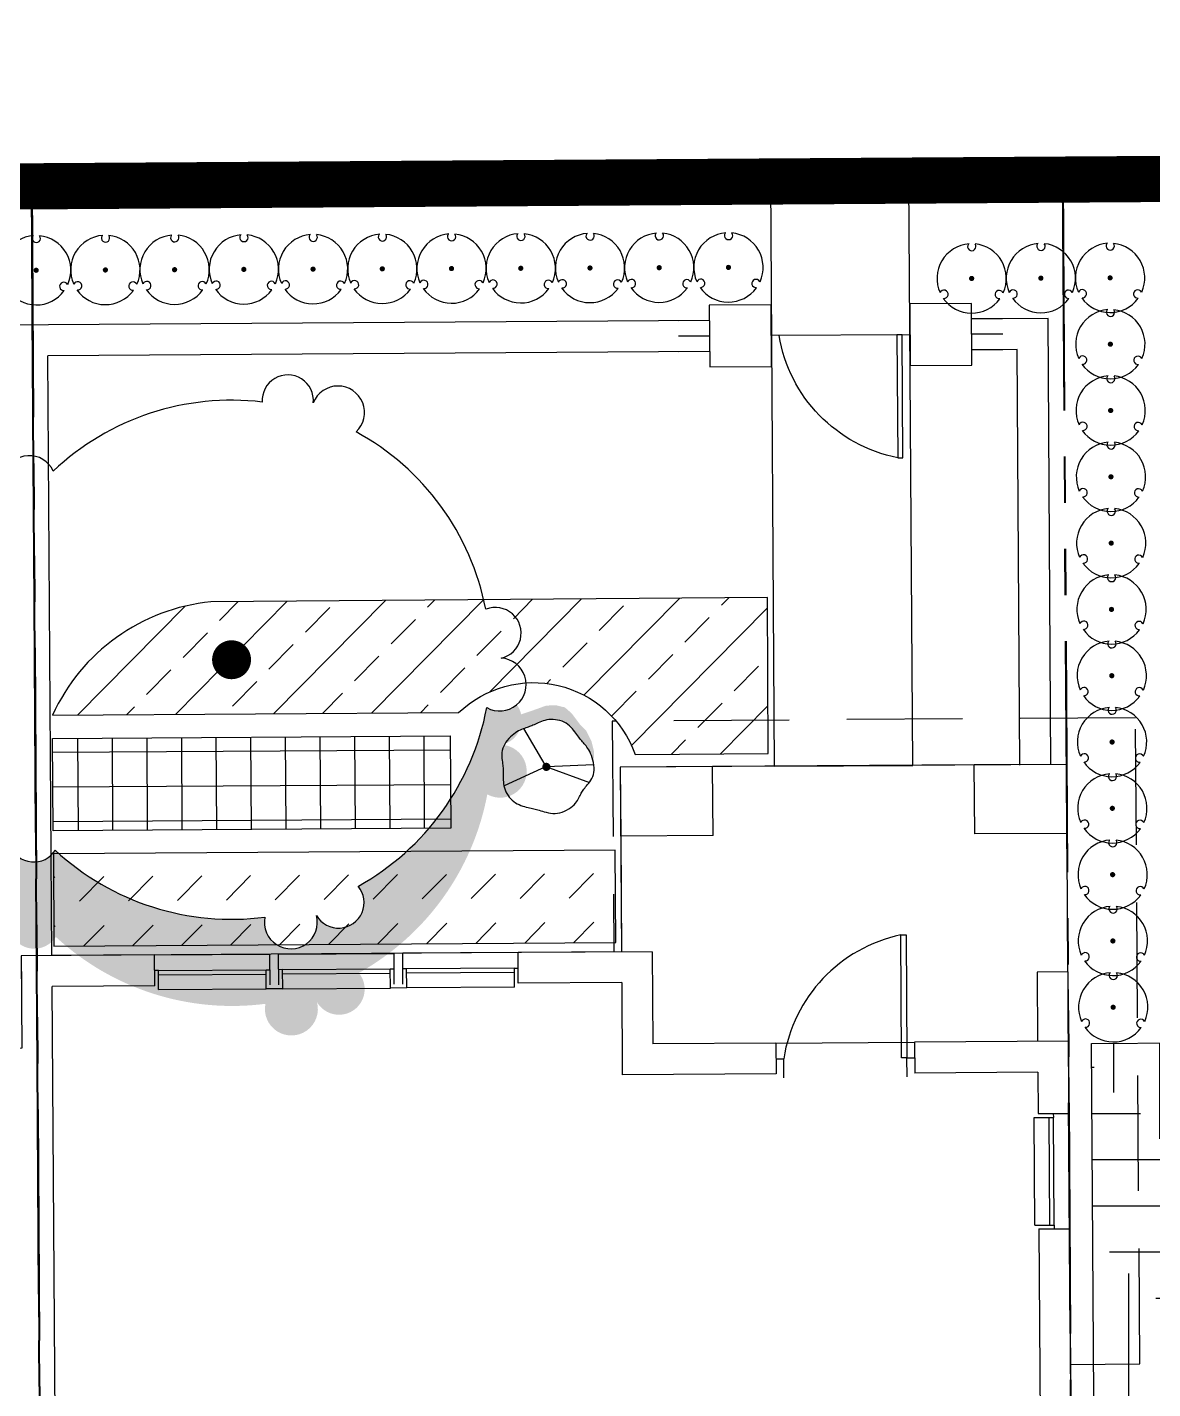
# Model space of a CAD drawing. Header units: feet. Extents: x 919634 to 928945, y 707022 to 708026.
# Drawn here: x 920493.54 to 920517.92, y 707571.84 to 707601.34 of the extents above; entities that cross this region are included whole.
import ezdxf

# ---------------------------------------------------------------- set-up
doc = ezdxf.new("R2010")
doc.units = ezdxf.units.FT
doc.header["$LTSCALE"] = 20
doc.header["$MEASUREMENT"] = 0
for name, pattern in [('PHANTOM2', [1.25, 0.625, -0.125, 0.125, -0.125, 0.125, -0.125]), ('Site Plan$0$HIDDEN2', [0.1875, 0.125, -0.0625]), ('Site Plan$0$PHANTOM2', [1.25, 0.625, -0.125, 0.125, -0.125, 0.125, -0.125])]:
    doc.linetypes.add(name, pattern=pattern)
doc.layers.add('-u-site-propline', color=7, linetype='PHANTOM2', true_color=0xd10000)
for name, color, linetype in [('-u-site-xref', 7, 'Continuous'), ('LK-SHRB-035M', 4, 'Continuous'), ('LK-SHRB-TRNK', 3, 'Continuous'), ('LP-PATT-SHAR', 4, 'Continuous'), ('LP-SHAR-BRDR-CONT', 123, 'Continuous'), ('LP-SHRB', 7, 'Continuous'), ('Site Plan$0$-u-site-bldg-slab', 6, 'Continuous'), ('Site Plan$0$-u-site-bldg_interior', 252, 'Continuous'), ('Site Plan$0$-u-site-fence', 4, 'Site Plan$0$FENCELINE1'), ('Site Plan$0$-u-site-wall', 4, 'Continuous'), ('Site Plan$0$A-DOOR', 253, 'Continuous'), ('Site Plan$0$SP-BLDG-ROOF ABOVE', 4, 'Site Plan$0$HIDDEN2'), ('x-RL TH6-LP Block$0$LK-SHRB-013M', 253, 'Continuous'), ('x-RL TH6-LP Block$0$LK-SHRB-035M', 253, 'Continuous'), ('x-RL TH6-LP Block$0$LK-SHRB-TRNK', 253, 'Continuous'), ('x-RL TH6-LP Block$0$LK-TREE-050M', 253, 'Continuous'), ('x-RL TH6-LP Block$0$LK-TREE-TRNK', 253, 'Continuous'), ('x-RL TH6-LP Block$0$LP-PATT-SHAR', 253, 'Continuous'), ('x-RL TH6-LP Block$0$LP-SHAR-BRDR-CONT', 253, 'Continuous'), ('x-RL TH6-LP Block$0$LP-SHRB', 253, 'Continuous'), ('x-RL TH6-LP Block$0$LP-TREE', 253, 'Continuous')]:
    doc.layers.add(name, color=color, linetype=linetype)
for name, color, linetype, lineweight in [('Site Plan$0$SP-LOT LINES', 252, 'Site Plan$0$PHANTOM2', 40), ('Site Plan$0$SP-SIDEWALK', 2, 'Continuous', 25), ('SP-BUILDING-FOOTPRINT', 1, 'Continuous', 25)]:
    doc.layers.add(name, color=color, linetype=linetype, lineweight=lineweight)
for name, color, linetype, plot in [('x-RL TH6-LP Block$0$-u-site-no_plot', 253, 'Continuous', False), ('x-RL TH6-LP Block$0$LK-SHRB-SHAD', 253, 'Continuous', False), ('x-RL TH6-LP Block$0$LK-TREE-SHAD', 253, 'Continuous', False)]:
    doc.layers.add(name, color=color, linetype=linetype, plot=plot)
doc.layers.get('-u-site-xref').off()
doc.linetypes.add('Site Plan$0$FENCELINE1', pattern='A,0.25,-0.1,[133,ltypeshp.shx,S=0.1,R=0,X=-0.1,Y=0],-0.1,1', length=1.45)

# ---------------------------------------------------------------- blocks, each defined once
blk = doc.blocks.new('Site Plan$0$_Details_Kneewall&GATE')
at = {"layer": 'Site Plan$0$-u-site-fence'}
for p, q in [((-2.010000000009313, -0.6699999999254942), (-1.339999999967404, -0.6699999999254942)), ((0, -0.6699999999254942), (3, -0.6699999999254942)), ((0.1666666667442769, -0.6699999989941716), (2.833333333139308, -0.6700000007404014)), ((4.339999999967404, -0.6699999999254942), (5.010000000009313, -0.6699999999254942))]:
    blk.add_line(p, q, dxfattribs=at)
blk.add_lwpolyline([(0.2812500001164153, -3.334039417095482), (0.1666666667442769, -3.334039417095482), (0.1666666667442769, -0.6699999989941716), (0.2812500001164153, -0.6699999989941716)], close=True, dxfattribs=at)
blk.add_arc((-0.367615639581345, -0.1580065070884302), 3.241637188778279, 281.5466680696944, 350.9124866154715, dxfattribs=at)
at = {"layer": 'Site Plan$0$-u-site-wall'}
for p, q in [((-1.339999999967404, -0.3349999998463318), (-2.010000000009313, -0.3349999998463318)), ((4.339999999967404, -0.3349999998463318), (5.010000000009313, -0.3349999998463318)), ((-1.339999999967404, -1.004999999888241), (-2.010000000009313, -1.004999999888241)), ((4.339999999967404, -1.004999999888241), (5.010000000009313, -1.004999999888241))]:
    blk.add_line(p, q, dxfattribs=at)
for points in [[(-1.339999999967404, 0), (0, 0), (0, -1.3399999999674042), (-1.339999999967404, -1.3399999999674042)], [(3, 0), (4.339999999967404, 0), (4.339999999967404, -1.3399999999674042), (3, -1.3399999999674042)]]:
    blk.add_wipeout(points).dxf.layer = 'Site Plan$0$-u-site-wall'
for points in [[(-1.339999999967404, 0), (0, 0), (0, -1.339999999967404), (-1.339999999967404, -1.339999999967404)], [(3, 0), (4.339999999967404, 0), (4.339999999967404, -1.339999999967404), (3, -1.339999999967404)]]:
    blk.add_lwpolyline(points, close=True, dxfattribs=at)
blk = doc.blocks.new('Site Plan$0$_Details_TH6_wall')
at = {"layer": 'Site Plan$0$-u-site-wall'}
for p, q in [((124.9191552984994, 11.82238722709008, -3.510211420169976e-07), (106.259439319605, 11.70071027020458, -3.510212444900123e-07)), ((132.2527530966327, 11.87020841555204, -3.510211420167969e-07), (130.5990345416358, 11.85942479025107, -3.51021142016849e-07)), ((132.3152877441607, 2.197676651412621, -3.345027747737424e-08), (132.2527530966327, 11.87020841543563, -2.758429995941781e-07)), ((124.9235241658753, 11.15240147162694, -3.510211420235507e-07), (110.5910737366648, 11.05894190596882, -3.510212195632044e-07)), ((110.6751369858393, -1.943521186360158, -5.885381559193764e-08), (110.5910737367813, 11.05894190596882, -3.84694298731289e-07)), ((131.5870989189716, 11.195853549405, -3.510211420237358e-07), (130.6034034093609, 11.18943903490435, -3.510211420237008e-07)), ((131.645301988814, 2.193307539448142, -3.702741596595399e-08), (131.5870989189716, 11.19585354905576, -2.867631256649407e-07))]:
    blk.add_line(p, q, dxfattribs=at)
at = {"layer": 'Site Plan$0$-u-site-wall', "xscale": -1, "rotation": 0.3736111111012083}
blk.add_blockref('Site Plan$0$_Details_Kneewall&GATE', (129.2568785961485, 12.1856799335219, -3.510211175851144e-07), dxfattribs=at)
blk = doc.blocks.new('*U239')
at = {"layer": 'Site Plan$0$A-DOOR'}
blk.add_lwpolyline([(-28.625, -31.96847301748949), (-30, -31.96847301748949), (-30, 0), (-28.625, 0)], close=True, dxfattribs=at)
blk.add_arc((-36.41138767640513, 6.143921902290211), 38.89964626533935, 281.5466680525947, 350.9124866484809, dxfattribs=at)
blk = doc.blocks.new('Site Plan')
at = {"layer": 'Site Plan$0$-u-site-bldg-slab'}
for p, q in [((920514.0561780864, 707585.3549366392, -1.111143925870893e-07), (920508.3896962373, 707585.3179563354, 1.216385674781419e-07)), ((920506.3994931022, 707583.8101167647, 6.93185508253875e-07), (920506.4158403514, 707581.3049933355, 1.216385674786611e-07)), ((920509.762153491, 707579.3267872083, 1.216385674786611e-07), (920512.7620896193, 707579.3463633709, 1.216385674786611e-07))]:
    blk.add_line(p, q, dxfattribs=at)
at = {"layer": 'Site Plan$0$-u-site-bldg_interior'}
for p, q in [((920508.3896962373, 707585.3179563354, 1.216385674781419e-07), (920506.3897388184, 707585.3049055603, 1.216385674781419e-07)), ((920506.3897388184, 707585.3049055603, 1.216385674781419e-07), (920506.3994931022, 707583.8101167647, 6.93185508253875e-07)), ((920508.399450521, 707583.8231675398, 6.93185508253875e-07), (920508.3896962373, 707585.3179563354, 1.216385674781419e-07)), ((920516.0560607151, 707585.3679869262, 4.051986929694975e-07), (920514.0561780864, 707585.3549366392, -1.111143925870893e-07)), ((920514.0659323703, 707583.8601478436, 4.604325481886437e-07), (920514.0561780864, 707585.3549366392, -1.111143925870893e-07)), ((920516.0560607151, 707585.3679869262, 4.051986929694975e-07), (920516.0658149989, 707583.8731981305, 9.767456337452305e-07)), ((920508.399450521, 707583.8231675398, 6.93185508253875e-07), (920506.3994931022, 707583.8101167647, 6.93185508253875e-07)), ((920516.065814999, 707583.8731981305, 9.767456337452305e-07), (920514.0659323703, 707583.8601478436, 4.604325481886437e-07)), ((920496.3014723632, 707581.2389917598, 1.216385674786611e-07), (920494.0827696016, 707581.2245135563, 1.216385674786611e-07)), ((920496.3014723632, 707581.2389917598, 1.216385674786611e-07), (920498.8014191368, 707581.2553052286, 1.216385674786611e-07)), ((920496.3058226216, 707580.5723392869, 1.216385674786611e-07), (920496.3014723632, 707581.2389917598, 1.216385674786611e-07)), ((920498.8057693949, 707580.5886527847, 1.216385674786611e-07), (920498.8014191368, 707581.2553052286, 1.216385674786611e-07)), ((920498.9889151448, 707581.2565287388, 1.216385674786611e-07), (920501.4888619183, 707581.2728422076, 1.216385674786611e-07)), ((920498.9932654031, 707580.5898762658, 1.216385674786611e-07), (920498.9889151448, 707581.2565287388, 1.216385674786611e-07)), ((920501.4932121765, 707580.6061897636, 1.216385674786611e-07), (920501.4888619183, 707581.2728422076, 1.216385674786611e-07)), ((920504.1763047, 707581.2903791864, 1.216385674786611e-07), (920501.6763579263, 707581.2740657177, 1.216385674786611e-07)), ((920501.6807081845, 707580.6074132738, 1.216385674786611e-07), (920501.6763579263, 707581.2740657177, 1.216385674786611e-07)), ((920507.0824928243, 707581.3093435939, 1.216385674786611e-07), (920504.1763047, 707581.2903791864, 1.216385674786611e-07)), ((920504.1806549582, 707580.6237267135, 1.216385674786611e-07), (920504.1763047, 707581.2903791864, 1.216385674786611e-07)), ((920507.0824928243, 707581.3093435939, 1.216385674786611e-07), (920507.0955435992, 707579.309386175, 1.216385674786611e-07)), ((920496.3870023114, 707580.9026448481, 1.216385674786611e-07), (920496.3036707523, 707580.9021010658, 1.216385674786611e-07)), ((920496.3870023114, 707580.9026448481, 1.216385674786611e-07), (920498.7202859668, 707580.9178707523, 1.216385674786611e-07)), ((920496.389697963, 707580.4895515101, 1.216385674786611e-07), (920496.3870023114, 707580.9026448481, 1.216385674786611e-07)), ((920498.7202859668, 707580.9178707523, 1.216385674786611e-07), (920498.8036175258, 707580.9184145345, 1.216385674786611e-07)), ((920498.7229816183, 707580.5047774143, 1.216385674786611e-07), (920498.7202859668, 707580.9178707523, 1.216385674786611e-07)), ((920499.074445093, 707580.920181827, 1.216385674786611e-07), (920498.991113534, 707580.9196380447, 1.216385674786611e-07)), ((920499.074445093, 707580.920181827, 1.216385674786611e-07), (920501.4077287483, 707580.9354077312, 1.216385674786611e-07)), ((920499.0771407445, 707580.507088489, 1.216385674786611e-07), (920499.074445093, 707580.920181827, 1.216385674786611e-07)), ((920501.4077287483, 707580.9354077312, 1.216385674786611e-07), (920501.4910603075, 707580.9359515135, 1.216385674786611e-07)), ((920501.4104243998, 707580.5223143932, 1.216385674786611e-07), (920501.4077287483, 707580.9354077312, 1.216385674786611e-07)), ((920501.7618878747, 707580.937718806, 1.216385674786611e-07), (920501.6785563155, 707580.9371750236, 1.216385674786611e-07)), ((920504.0951715299, 707580.95294471, 1.216385674786611e-07), (920501.7618878747, 707580.937718806, 1.216385674786611e-07)), ((920501.7645835262, 707580.524625468, 1.216385674786611e-07), (920501.7618878747, 707580.937718806, 1.216385674786611e-07)), ((920504.0951715299, 707580.95294471, 1.216385674786611e-07), (920504.1785030891, 707580.9534884924, 1.216385674786611e-07)), ((920504.0978671814, 707580.539851372, 1.216385674786611e-07), (920504.0951715299, 707580.95294471, 1.216385674786611e-07)), ((920516.0853911616, 707580.8732620021, 9.767456338562528e-07), (920515.4154054262, 707580.8688899925, 9.767456338562528e-07)), ((920515.4154054262, 707580.8688899925, 9.767456338562528e-07), (920515.4252272877, 707579.3637452729, 4.051986929700166e-07)), ((920516.0853911617, 707580.8732620021, 9.767456338562528e-07), (920516.0952130231, 707579.3681172825, 4.051986929700166e-07)), ((920516.0854018211, 707580.873258545, 6.931855083648973e-07), (920516.085700006, 707580.8732604907, 6.931855083648973e-07)), ((920496.3058226216, 707580.5723392869, 1.216385674786611e-07), (920494.08711986, 707580.5578610834, 1.216385674786611e-07)), ((920496.387606423, 707580.8100681686, 1.216385674786611e-07), (920498.7208900783, 707580.8252940727, 1.216385674786611e-07)), ((920499.0750492046, 707580.8276051475, 1.216385674786611e-07), (920501.4083328599, 707580.8428310517, 1.216385674786611e-07)), ((920504.0957756415, 707580.8603680306, 1.216385674786611e-07), (920501.7624919863, 707580.8451421264, 1.216385674786611e-07)), ((920506.4201906096, 707580.6383408626, 1.216385674786611e-07), (920504.1806549582, 707580.6237267135, 1.216385674786611e-07)), ((920506.4201906096, 707580.6383408626, 1.216385674786611e-07), (920506.4332413847, 707578.6383834437, 1.216385674786611e-07)), ((920494.435733734, 707527.1347575783, 1.216385674786611e-07), (920494.0871842982, 707580.5578615039, 1.216385674786611e-07)), ((920496.389697963, 707580.4895515101, 1.216385674786611e-07), (920498.7229816183, 707580.5047774143, 1.216385674786611e-07)), ((920499.0771407445, 707580.507088489, 1.216385674786611e-07), (920498.7229816183, 707580.5047774143, 1.216385674786611e-07)), ((920499.0771407445, 707580.507088489, 1.216385674786611e-07), (920501.4104243998, 707580.5223143932, 1.216385674786611e-07)), ((920501.7645835262, 707580.524625468, 1.216385674786611e-07), (920501.4104243998, 707580.5223143932, 1.216385674786611e-07)), ((920504.0978671814, 707580.539851372, 1.216385674786611e-07), (920501.7645835262, 707580.524625468, 1.216385674786611e-07)), ((920509.762153491, 707579.3267872083, 1.216385674786611e-07), (920507.0955435992, 707579.309386175, 1.216385674786611e-07)), ((920509.762153491, 707579.3267872083, 1.216385674786611e-07), (920509.7665037494, 707578.6601347354, 1.216385674786611e-07)), ((920516.0952878334, 707579.3681142438, 1.216385674675089e-07), (920512.7620254685, 707579.3463629523, 1.216385674675089e-07)), ((920512.7620896193, 707579.3463633709, 1.216385674786611e-07), (920512.7664398777, 707578.679710898, 1.216385674786611e-07)), ((920516.0952878334, 707579.3681142438, 1.216385674675089e-07), (920516.1054825423, 707577.8058327967, 1.216385674806086e-07)), ((920509.7643518802, 707578.9898965143, 1.216385674786611e-07), (920509.9310149985, 707578.9909840788, 1.216385674786611e-07)), ((920509.93371065, 707578.5778907408, 1.216385674786611e-07), (920509.9310149985, 707578.9909840788, 1.216385674786611e-07)), ((920512.5976248903, 707579.0083851122, 1.216385674786611e-07), (920512.7642880084, 707579.0094726768, 1.216385674786611e-07)), ((920512.6003205418, 707578.5952917741, 1.216385674786611e-07), (920512.5976248903, 707579.0083851122, 1.216385674786611e-07)), ((920509.7665037494, 707578.6601347354, 1.216385674786611e-07), (920506.4332413847, 707578.6383834437, 1.216385674786611e-07)), ((920515.4329856187, 707578.6971115127, 1.216385674675089e-07), (920512.7663757269, 707578.6797104793, 1.216385674675089e-07)), ((920515.4329856187, 707578.6971115127, 1.216385674675089e-07), (920515.4388300694, 707577.8014825383, 1.216385674806086e-07)), ((920515.3560422926, 707577.717607197, 1.216385674806086e-07), (920515.7691356306, 707577.7203028485, 1.216385674806086e-07)), ((920515.3712681966, 707575.3843235415, 1.216385674876007e-07), (920515.3560422926, 707577.717607197, 1.216385674806086e-07)), ((920515.4388300694, 707577.8014825383, 1.216385674806086e-07), (920516.1054825423, 707577.8058327967, 1.216385674806086e-07)), ((920515.6917848551, 707575.3864150814, 1.216385674876007e-07), (920515.6765724958, 707577.7176230835, 1.216385674806086e-07)), ((920515.7685918483, 707577.8036344076, 1.216385674806086e-07), (920515.7691356306, 707577.7203028485, 1.216385674806086e-07)), ((920515.7843615346, 707575.387019193, 1.216385674876007e-07), (920515.7691491753, 707577.7182271951, 1.216385674806086e-07)), ((920516.121796011, 707575.305886023, 1.216385674876007e-07), (920516.1054825423, 707577.8058327967, 1.216385674806086e-07)), ((920515.3712681966, 707575.3843235415, 1.216385674876007e-07), (920515.7843615346, 707575.387019193, 1.216385674876007e-07)), ((920515.4551435381, 707575.3015357647, 1.216385674876007e-07), (920516.121796011, 707575.305886023, 1.216385674876007e-07)), ((920515.4551435381, 707575.3015357647, 1.216385674876007e-07), (920515.5588763873, 707559.4050636006, 1.216385674675089e-07)), ((920515.7843615346, 707575.387019193, 1.216385674876007e-07), (920515.7849053169, 707575.3036876338, 1.216385674876007e-07)), ((920516.121796011, 707575.305886023, 1.216385674876007e-07), (920516.2255288602, 707559.409413859, 1.216385674675089e-07))]:
    blk.add_line(p, q, dxfattribs=at)
at = {"layer": 'Site Plan$0$-u-site-bldg_interior', "elevation": 1.216385674786611e-07}
blk.add_lwpolyline([(920494.0827696016, 707581.2245135563), (920493.4160530616, 707581.2201628799), (920493.4204030161, 707580.5535569686)], dxfattribs=at)
at = {"layer": 'Site Plan$0$SP-BLDG-ROOF ABOVE', "elevation": 1.216385674786611e-07}
blk.add_lwpolyline([(920516.1410296967, 707572.3682636964), (920517.640869432, 707572.3780551219), (920517.5495140342, 707586.3777528723), (920506.2164861511, 707586.3037988995), (920506.2491130886, 707581.3039053524)], dxfattribs=at)
at = {"layer": 'Site Plan$0$SP-LOT LINES', "ltscale": 0.4}
for points, elevation in [([(920515.9734164493, 707598.0343830681), (920383.3031401337, 707597.1659970017), (920383.9229684796, 707503.1680404616)], -0.0002835554814248908), ([(920515.9688468038, 707598.0343531577), (920516.588675149, 707504.0363966177)], -0.0002835574532394783), ([(920493.6359918793, 707597.8881746724), (920494.2558187193, 707503.8904465208)], -0.0002835571212087223)]:
    blk.add_lwpolyline(points, dxfattribs=dict(at, elevation=elevation))
at = {"layer": 'Site Plan$0$SP-LOT LINES', "ltscale": 0.4, "elevation": 1.216385674786611e-07}
for points in [[(920493.6405586052, 707597.8886494138), (920515.9734164493, 707598.0343830681), (920516.5868028745, 707504.0363843815), (920494.2539450304, 707503.8906507272)], [(920471.6410269977, 707597.7450908888), (920493.6405586052, 707597.8886494138), (920494.2539450304, 707503.8906507272), (920472.2544134229, 707503.7470922022)]]:
    blk.add_lwpolyline(points, close=True, dxfattribs=at)
at = {"layer": 'Site Plan$0$SP-SIDEWALK', "elevation": 1.216385674786611e-07}
blk.add_lwpolyline([(920512.6402822997, 707598.0126330098), (920509.6403461715, 707597.9930568474), (920509.7229314231, 707585.3266581602), (920512.7228675515, 707585.3462343229)], close=True, dxfattribs=at)
at = {"layer": 'Site Plan$0$-u-site-bldg_interior', "xscale": 0.08333333333333331, "yscale": 0.08333333333333331, "zscale": 0.08333333333333331, "rotation": 180.3738798169186}
blk.add_blockref('*U239', (920510.0976781166, 707578.9920716435, 1.216385674786611e-07), dxfattribs=at)
at = {"layer": 'Site Plan$0$-u-site-wall', "rotation": 0.0003086165927130514}
blk.add_blockref('Site Plan$0$_Details_TH6_wall', (920383.4008524285, 707583.1598258542, 4.648374316003907e-07), dxfattribs=at)
blk = doc.blocks.new('x-RL TH6-LP Block$0$SHRUB-LRG-121')
at = {"layer": 'x-RL TH6-LP Block$0$LK-SHRB-SHAD'}
blk.add_hatch(color=256, dxfattribs=at).paths.add_polyline_path([(0.2065465789053249, 0.499285902393737), (0.2951794070149774, 0.5079279536462238), (0.411915319333076, 0.4906438459901814), (0.5243276808678559, 0.397741762831771), (0.5999898483938679, 0.2918765950680324), (0.6432253726944523, 0.1579247517193387), (0.6994315575786629, -0.001953250537884088), (0.703755108361996, -0.1099789298269798), (0.6778137954283778, -0.2158440975907219), (0.6107987294690176, -0.2914620730930899), (0.4746068345091103, -0.3930062126550524), (0.4097535480582408, -0.4578216202285113), (0.2908558562316514, -0.5161554880748369), (0.1676346053880735, -0.5464026751851456), (0.08764888707872842, -0.5420816469833696), (0.06386934541994549, -0.5312790790544568), (0.1525021735295979, -0.5075134316712848), (0.2389732221307597, -0.4578216202285113), (0.3146353896567717, -0.3908456959786335), (0.4184006496248998, -0.3173882371526879), (0.5027099187175637, -0.222325637317855), (0.5394601209599799, -0.1359050938865778), (0.5394601209599799, -0.008434790265017256), (0.5048716982260544, 0.1017514005494355), (0.4637979534339678, 0.1838509157789332), (0.431371310208533, 0.276753004088409), (0.3665180237576635, 0.3847786833775082), (0.2886940767231607, 0.4560756306780966), (0.2411350016392504, 0.4841623062630482)])
at = {"layer": 'x-RL TH6-LP Block$0$LK-SHRB-013M'}
for p, q in [((-0.2098530739028206, 0.4809741930429254), (0.002837181159428326, 0.004674438082567178)), ((0.02411054094827492, 0.011761417733549), (0.4392924265207689, 0.2544689060083254)), ((0.002837181159428326, 0.004674438082567178), (-0.1833047622509838, -0.4896424062422291))]:
    blk.add_line(p, q, dxfattribs=at)
at = {"layer": 'x-RL TH6-LP Block$0$LK-SHRB-035M'}
blk.add_line((0.002837181159428326, -0.00418428843384433), (0.02518236886833591, -0.5396977819131603), dxfattribs=at)
blk.add_lwpolyline([(0.3657733124828653, -0.35104675494226), (0.3815805365216605, -0.3398224485478138), (0.3984144767265718, -0.327644928642151), (0.4158459435518083, -0.3143925663024838), (0.4334457474515645, -0.2999437326060139), (0.4507846988800637, -0.2841767986299537), (0.4674336082915005, -0.2669701354515119), (0.4829632861400981, -0.2482021141479045), (0.4969445428800441, -0.2277511057963295), (0.5090221857100872, -0.2055785103113124), (0.5191370088070641, -0.181977842956595), (0.5273038030923587, -0.157325647833229), (0.5335373594873332, -0.1319984690422693), (0.5378524689133641, -0.1063728506847603), (0.5402639222918211, -0.08082533686176063), (0.5407865105440806, -0.05573247167431816), (0.5394350245915192, -0.03147079922348794), (0.536275354923454, -0.008348851016915404), (0.5315777903010783, 0.01359689181135337), (0.5256637190535045, 0.03439796072068546), (0.5188545295098805, 0.05408588717044083), (0.511471609999326, 0.07269220261998655), (0.5038363488509816, 0.09024843852867548), (0.4962701343939813, 0.1067861263558783), (0.4890943549574445, 0.1223367975609513), (0.4825563381064555, 0.1369648516656667), (0.4766071683498154, 0.1508661604414172), (0.4711238694322759, 0.1642694637220075), (0.4659834650985957, 0.1774035013412316), (0.4610629790935121, 0.190497013132898), (0.456239435161784, 0.2037787389308043), (0.4513898570481558, 0.2174774185687482), (0.4463912684973721, 0.2318217918805381), (0.441103597414795, 0.2469884512149925), (0.4353183883481648, 0.2629453989810351), (0.4288100900058325, 0.2796084901026141), (0.4213531510961417, 0.2968935795036778), (0.4127220203274362, 0.3147165221081671), (0.4026911464080811, 0.3329931728400304), (0.391034978046406, 0.3516393866232121), (0.3775279639507758, 0.3705710183816642), (0.3620217693270575, 0.3896513068901406), (0.3446769253713242, 0.4085330263266691), (0.3257311797771578, 0.4268163347200868), (0.3054222802381474, 0.4441013900992274), (0.2839879744478893, 0.4599883504929316), (0.2616660100999724, 0.4740773739300366), (0.238694134887993, 0.4859686184393794), (0.2153100965055472, 0.4952622420497939), (0.1917475925335239, 0.5016977528998616), (0.1682241201020815, 0.505572059567136), (0.1449531262286641, 0.5073214207389043), (0.1221480579307368, 0.5073820951024572), (0.1000223622257579, 0.5061903413450857), (0.07878948613117842, 0.5041824181540839), (0.05866287666444947, 0.5017945842167428), (0.03985598084303632, 0.4994630982203496), (0.02248366055935236, 0.497542796593585), (0.006266437205681541, 0.4960628267306575), (-0.009173752950729863, 0.4949709137671725), (-0.02421497364264269, 0.4942147828387213), (-0.03923528860280356, 0.4937421590809024), (-0.05461276156398043, 0.4935007676293139), (-0.0707254562589128, 0.493438333619558), (-0.08795143642037573, 0.4935025821872294), (-0.1065660895111904, 0.4936041247113003), (-0.1264340979145473, 0.4935051175442382), (-0.1473174677437044, 0.4929306032818879), (-0.1689782051119195, 0.491605624520087), (-0.1911783161324578, 0.4892552238546806), (-0.2136798069185772, 0.4856044438815097), (-0.2362446835835428, 0.4803783271964157), (-0.2586349522406195, 0.4733019163952399), (-0.28062070960695, 0.4641738346543072), (-0.3020044148152365, 0.4530870274718488), (-0.3225966176020663, 0.4402080209265833), (-0.3422078677040261, 0.4257033410972291), (-0.3606487148577031, 0.4097395140625011), (-0.3777297087996843, 0.3924830659011107), (-0.3932613992665566, 0.37410052269178), (-0.4070543359949141, 0.3547584105132238), (-0.4189846554291066, 0.3346415083351673), (-0.4291908408445835, 0.3140076066914048), (-0.4378769622245784, 0.293132749006741), (-0.4452470895522964, 0.2722929787059769), (-0.451505292810964, 0.2517643392139171), (-0.4568556419838004, 0.2318228739553625), (-0.461502207054032, 0.2127446263551214), (-0.4656490580048782, 0.1948056398379947), (-0.4694891977182891, 0.1781690378778826), (-0.4731713606711594, 0.1625462641450675), (-0.4768332142391358, 0.1475358423589199), (-0.4806124257978439, 0.1327362962388214), (-0.4846466627229091, 0.1177461495041427), (-0.4890735923899712, 0.1021639258742653), (-0.4940308821746626, 0.08558814906856327), (-0.4996561994526161, 0.06761734280640752), (-0.5059803350152947, 0.04795023198010284), (-0.5126065733175551, 0.02668634617363708), (-0.519031322230056, 0.00402541614392149), (-0.5247509896234988, -0.01983282735213265), (-0.5292619833685421, -0.04468865355761409), (-0.5320607113358804, -0.070342331715608), (-0.5326435813961865, -0.09659413106920312), (-0.5305070014201405, -0.1232443208614882), (-0.5253009075472193, -0.1500657602906834), (-0.517289348992108, -0.1767216683755279), (-0.5068899032382888, -0.2028478540898924), (-0.4945201477692436, -0.2280801264076509), (-0.4805976600684474, -0.2520542943026705), (-0.4655400176193822, -0.2744061667488253), (-0.4497647979055373, -0.2947715527199861), (-0.4336895784103874, -0.3127862611900234), (-0.417675376585116, -0.328206366086075), (-0.4018569697517407, -0.3412690011483335), (-0.3863125751999661, -0.352331565070255), (-0.3711204102195111, -0.3617514565453028), (-0.3563586921000876, -0.3698860742669261), (-0.3421056381314074, -0.3770928169285881), (-0.3284394656031822, -0.383729083223745), (-0.3154383918051309, -0.3901522718458565), (-0.3031309360368155, -0.3966813471353809), (-0.291346825637234, -0.4034815360208093), (-0.2798660899552345, -0.4106796310776275), (-0.2684687583396652, -0.4184024248813252), (-0.2569348601393813, -0.4267767100073954), (-0.2450444247032308, -0.4359292790313241), (-0.232577481380055, -0.4459869245286043), (-0.219314059518716, -0.4570764390747222), (-0.2050514160916777, -0.4692157957703103), (-0.1896557185658807, -0.4819876898165489), (-0.1730103620318957, -0.4948659969397617), (-0.1549987415802647, -0.5073245928662686), (-0.1355042523015726, -0.5188373533223931), (-0.1144102892863614, -0.5288781540344552), (-0.09160024762520891, -0.5369208707287783), (-0.06695752240866426, -0.5424393791316859), (-0.04048119930575922, -0.5450505099464706), (-0.01263312629937019, -0.5449429137843325), (0.01600915804914393, -0.5424481962334475), (0.04486811517845268, -0.5378979628819813), (0.07336620652719716, -0.5316238193181171), (0.1009258935340398, -0.5239573711300203), (0.1269696376376288, -0.5152302239058635), (0.1509199002766195, -0.5057739832338264), (0.1723440149706832, -0.4958832636724217), (0.1913888035635622, -0.4857047156615764), (0.208345959980015, -0.4753479986115536), (0.2235071781447999, -0.464922771932617), (0.2371641519826824, -0.4545386950350405), (0.2496085754184136, -0.4443054273290805), (0.2611321423767592, -0.4343326282250146), (0.2720265467824774, -0.4247299571331027), (0.282572228871615, -0.4155614766450064), (0.2930046141253513, -0.4067088620779806), (0.3035478743361608, -0.3980081919306642), (0.3144261812965183, -0.3892955447016995), (0.3258637067988985, -0.3804069988897325), (0.338084622635769, -0.3711786329934093), (0.3513131005996044, -0.3614465255113686)], close=True, dxfattribs=at)
at = {"layer": 'x-RL TH6-LP Block$0$LK-SHRB-TRNK', "const_width": 0.046875}
blk.add_lwpolyline([(-0.0234375, 0, 1), (0.0234375, 0, 1)], format="xyb", close=True, dxfattribs=at)
blk = doc.blocks.new('x-RL TH6-LP Block$0$TREE-SIMP-021')
at = {"layer": 'x-RL TH6-LP Block$0$LK-TREE-SHAD'}
h = blk.add_hatch(color=256, dxfattribs=at)
edge = h.paths.add_edge_path()
edge.add_arc((0.1670000000000016, 0), 0.5000000000000239, 260.3865617105897, 278.5936085237907)
edge.add_arc((0.2619320473717437, -0.4475469871519522), 0.05101736742950515, 186.3524412592835, 246.651281477449, ccw=False)
edge.add_arc((0, -2.131628207280301e-14), 0.4999999999999955, 279.61343828940744, 294.98973247718067, ccw=False)
edge = h.paths.add_edge_path()
edge.add_arc((0.1670000000000016, -2.842170943040401e-14), 0.4999999999999858, 285.35812662729506, 294.9897324771812, ccw=False)
edge.add_arc((0.2619320473717153, -0.4475469871519593), 0.05101736742950547, 317.3004536736503, 392.4177406316337)
edge.add_arc((0.3377983859684264, -0.3832874793667926), 0.04937740005396908, 228.3744434168904, 416.8573514313249)
edge.add_arc((0, -4.263256414560601e-14), 0.499999999999984, 316.8519098886588, 366.9897324771847)
edge.add_arc((0.5065839324883825, 0.1108125556681472), 0.0510173674294981, 258.3524412592744, 464.4177406316392)
edge.add_arc((0.4689134968027702, 0.2028230113137752), 0.04937740005396369, 300.3744434168894, 488.8573514313118)
edge.add_arc((0, -2.131628207280301e-14), 0.5000000000000026, 28.85190988865855, 78.98973247718327)
edge.add_arc((0.05115404106064148, 0.5160329129350814), 0.05101736742951309, 330.3524412592923, 399.9472398419138)
edge.add_arc((0.1190060928392711, 0.5086389940592824), 0.04937740005397353, 12.374443416904683, 125.5951215006767, ccw=False)
edge.add_arc((0.2181540410606431, 0.5160329129350814), 0.05101736742948313, -29.647558740707723, 176.4177406316317, ccw=False)
edge.add_arc((0.1670000000000016, -2.842170943040401e-14), 0.5000000000000039, 28.851909888658213, 78.98973247718328, ccw=False)
edge.add_arc((0.6359134968028002, 0.2028230113137681), 0.04937740005397455, -59.62555658313693, 128.85735143134, ccw=False)
edge.add_arc((0.6735839324883557, 0.1108125556681472), 0.05101736742948965, -101.64755874069431, 104.4177406316083, ccw=False)
edge.add_arc((0.1669999999999732, -1.4210854715202e-14), 0.5000000000000059, -43.14809011132962, 6.989732477181519, ccw=False)
edge.add_arc((0.5047983859678311, -0.3832874793662739), 0.04937740005395616, -131.62555658219208, 56.857351430414894, ccw=False)
edge.add_arc((0.4289320473717453, -0.4475469871519522), 0.05101736742948169, -173.64755874072046, 32.41774063164411, ccw=False)
at = {"layer": 'x-RL TH6-LP Block$0$LK-TREE-050M'}
for centre, radius, start, end in [((-0.04799390716075891, 0.5086389940592824), 0.04937740005396271, 12.3744434168969, 201.2618362351385), ((0.0511540410606699, 0.5160329129350814), 0.05101736742949643, 330.3524412592786, 176.4177406316339), ((-0.003777478401218559, 0.003136797043296724), 0.4952442819776592, 100.5015960879655, 151.0925035290089), ((-2.842170943040401e-14, -2.131628207280301e-14), 0.5, 28.85190988865747, 78.98973247718159), ((-0.4749689964509969, 0.2081133238393136), 0.05101736742949643, 42.43331910011396, 248.4177406316341), ((0.4689134968027702, 0.2028230113137681), 0.04937740005396271, 300.3744434168967, 129.2618362351378), ((-0.4985753626810379, 0.1115331750183941), 0.04937740005396271, 84.37444341689746, 273.2618362351384), ((0.5065839324883825, 0.1108125556681472), 0.05101736742949643, 258.3524412592795, 104.4177406316339), ((-2.842170943040401e-14, -2.131628207280301e-14), 0.5, 172.8519098886574, 222.9897324771822), ((-2.842170943040401e-14, -2.131628207280301e-14), 0.5, 316.8519098886569, 6.989732477181856), ((-0.3447010244698276, -0.3874118052906965), 0.05101736742949643, 114.3524412592789, 320.4177406316336), ((0.3377983859684264, -0.3832874793667926), 0.04937740005396271, 228.3744434168969, 57.2618362351381), ((-0.2601426129294566, -0.4397077010247585), 0.04937740005396271, 156.3744434168966, 345.2618362351382), ((0.2619320473717153, -0.4475469871519522), 0.05101736742949643, 183.8540007653813, 32.41774063163366), ((-2.842170943040401e-14, -2.131628207280301e-14), 0.5, 244.8519098886572, 294.9897324771821)]:
    blk.add_arc(centre, radius, start, end, dxfattribs=at)
at = {"layer": 'x-RL TH6-LP Block$0$LK-TREE-TRNK', "const_width": 0.03749999999999999}
blk.add_lwpolyline([(-0.01875000000001137, -2.131628207280301e-14, 1), (0.01874999999998295, -2.131628207280301e-14, 1)], format="xyb", close=True, dxfattribs=at)
blk = doc.blocks.new('x-RL TH6-LP Block', base_point=(1241.69948305884, -21.8293156442694))
at = {"layer": 'x-RL TH6-LP Block$0$LP-PATT-SHAR'}
h = blk.add_hatch(dxfattribs=at)
h.set_pattern_fill('DASH', color=256, scale=6, angle=45)
h.set_pattern_definition([(45, (1251.490422494127, -7.369875113712624), (0, 1.060660171779821), [0.75, -0.75])])
h.paths.add_polyline_path([(1251.490422494127, -7.369875113712624), (1263.657153312932, -7.369875113712624), (1263.657153312932, -5.369875113712624), (1251.490422494127, -5.369875113712624)])
h = blk.add_hatch(dxfattribs=at)
h.set_pattern_fill('ANSI37', color=256, scale=6, angle=45)
h.set_pattern_definition([(90, (922118.9625385818, 708828.6941068189), (-0.7500000000000001, 0), []), (180, (922118.9625385818, 708828.6941068189), (-5.551115123125783e-17, -0.75), [])])
h.paths.add_polyline_path([(1255.044062658679, -7.869875113712624), (1263.657153312932, -7.869875113712624), (1263.657153312932, -9.869875113596208), (1255.044062658795, -9.869875113596208)])
h = blk.add_hatch(dxfattribs=at)
h.set_pattern_fill('ANSI33', color=256, scale=6)
h.set_pattern_definition([(45, (922115.9629815341, 708813.3011943189), (-1.060660171779821, 1.060660171779821), []), (45, (922117.0236417041, 708813.3011943189), (-1.060660171779821, 1.060660171779821), [0.75, -0.375])])
edge = h.paths.add_edge_path()
edge.add_arc((1253.251496514409, -8.670942584708087), 2.339490491193169, 199.2233511441905, 313.4314292788019, ccw=False)
edge.add_line((1251.042450723937, -9.441223347792402), (1248.164904436446, -9.441223347792402))
edge.add_line((1248.164904436446, -9.441223347792402), (1248.157089131186, -12.82315650116652))
edge.add_line((1248.157089131186, -12.82315650116652), (1260.209491629736, -12.80479924066458))
edge.add_arc((1259.82746033711, -8.60560147968257), 4.216540020488529, 275.1982997762153, 335.2652895828202)
edge.add_line((1263.657153312932, -10.36987511359621), (1254.859863394406, -10.36987511359621))
at = {"layer": 'x-RL TH6-LP Block$0$-u-site-no_plot'}
blk.add_line((1241.69948305884, -21.8293156442694), (1374.366149725276, -21.82931564433966), dxfattribs=at)
at = {"layer": 'x-RL TH6-LP Block$0$LP-SHAR-BRDR-CONT'}
for points in [[(1251.490422494127, -7.369875113712624), (1263.657153312932, -7.369875113712624), (1263.657153312932, -5.369875113712624), (1251.490422494127, -5.369875113712624)], [(1255.044062658679, -7.869875113712624), (1263.657153312932, -7.869875113712624), (1263.657153312932, -9.869875113596208), (1255.044062658795, -9.869875113596208)]]:
    blk.add_lwpolyline(points, close=True, dxfattribs=at)
blk.add_lwpolyline([(1254.859863394406, -10.36987511359621, -0.5441318451950958), (1251.042450723937, -9.441223347792402), (1248.164904436446, -9.441223347792402), (1248.157089131186, -12.82315650116652), (1260.209491629736, -12.80479924066458, 0.268262501215942), (1263.657153312932, -10.36987511359621)], format="xyb", close=True, dxfattribs=at)
at = {"layer": 'x-RL TH6-LP Block$0$LP-SHRB', "xscale": 1.896938157072053, "yscale": 1.896938157072053, "zscale": 3.319641774876093, "rotation": 270}
blk.add_blockref('x-RL TH6-LP Block$0$SHRUB-LRG-121', (1252.9673536591, -9.182613486424088), dxfattribs=at)
at = {"layer": 'x-RL TH6-LP Block$0$LP-TREE', "xscale": 11.24595552882447, "yscale": 11.24595552882447, "zscale": 13.08037563701798, "rotation": 90}
blk.add_blockref('x-RL TH6-LP Block$0$TREE-SIMP-021', (1259.770253341645, -11.54840838338714, -0.0008537635327359943), dxfattribs=at)
blk = doc.blocks.new('SHRUB-LRG-020')
at = {"layer": 'LK-SHRB-035M'}
for centre, radius, start, end in [((0, 0), 0.5, 94.34978531993045, 204.197478914356), ((0.001889855033477161, 0.4603848002291109), 0.05995317584729301, 145.5617106720357, 37.37413056032797), ((0, 0), 0.5, 335.6607324966503, 84.36192919374862), ((-0.3996498600313707, -0.2285557376460936), 0.05995317584729301, 265.5617106720358, 157.3741305603279), ((0.3977600049978971, -0.2318290625830173), 0.05995317584729301, 25.56171067203576, 277.3741305603279), ((0, 0), 0.5, 215.0580211348241, 323.979530820607)]:
    blk.add_arc(centre, radius, start, end, dxfattribs=at)
at = {"layer": 'LK-SHRB-TRNK', "const_width": 0.0375}
blk.add_lwpolyline([(-0.01875000000000071, 0, 1), (0.01875000000000071, 0, 1)], format="xyb", close=True, dxfattribs=at)

msp = doc.modelspace()

# ---------------------------------------------------------------- block references
at = {"layer": '-u-site-xref'}
msp.add_blockref('Site Plan', (0, 0), dxfattribs=at)

# ---------------------------------------------------------------- next in the draw order: hatches: boundary and pattern name
at = {"layer": 'LP-PATT-SHAR'}
h = msp.add_hatch(dxfattribs=at)
h.set_pattern_fill('ANSI33', color=256, scale=12)
h.set_pattern_definition([(45, (920512.1091515779, 707500.8008629329), (-2.121320343559643, 2.121320343559643), []), (45, (920514.2304719179, 707500.8008629329), (-2.121320343559643, 2.121320343559643), [1.5, -0.75])])
edge = h.paths.add_edge_path()
edge.add_line((920519.144051005, 707571.9042656426), (920519.0300970385, 707589.3336557783))
edge.add_arc((920521.3569195461, 707581.2355346107), 8.42577411444866, -9.948950275350228, 106.03087665940899, ccw=False)
edge.add_arc((920517.2931462972, 707581.9483547255), 12.55159106795469, 328.06804307259824, 350.05104972387204, ccw=False)
edge.add_arc((920540.0417783093, 707567.770968272), 14.2532321001065, 148.0680430724614, 227.61224199479)
edge.add_arc((920586.3325759942, 707553.8906661981), 55.99999999081852, 176.5674918301401, 197.3262677945363)
edge.add_arc((920543.8012693318, 707525.1906926351), 16.24664553998009, 132.2688340283961, 217.9296352951083)
edge.add_arc((920524.2161747238, 707511.1356004147), 7.898645388950357, -152.98901231737977, 31.002417091319387, ccw=False)
edge.add_line((920517.179117954, 707507.5483408764), (920517.1090451024, 707520.7775410351))
edge.add_line((920517.1090451024, 707520.7775410351), (920519.4782180586, 707520.7930307712))
edge.add_line((920519.4782180586, 707520.7930307712), (920519.144051005, 707571.9042656426))
h = msp.add_hatch(dxfattribs=at)
h.set_pattern_fill('LAFX-A220-HBDASH', color=256, scale=22, pattern_type=2)
h.set_pattern_definition([(0, (920527.372199859, 707513.0230849287), (0, 22), [3.66674, -18.333333333326]), (0, (920526.3720798589, 707514.0229849287), (0, 22), [3.66674, -18.333333333326]), (0, (920525.372179859, 707515.0231049287), (0, 22), [3.66674, -18.333333333326]), (0, (920524.372059859, 707516.0230049287), (0, 22), [3.66674, -18.333333333326]), (0, (920523.3721598589, 707517.0231249287), (0, 22), [3.66674, -18.333333333326]), (0, (920529.972379859, 707517.7902649287), (0, 22), [3.66674, -18.333333333326]), (0, (920522.372039859, 707518.0230249286), (0, 22), [3.66674, -18.333333333326]), (0, (920528.9724798589, 707518.7901649287), (0, 22), [3.66674, -18.333333333326]), (0, (920521.3721398589, 707519.0231449287), (0, 22), [3.66674, -18.333333333326]), (0, (920527.9723598589, 707519.7902629287), (0, 22), [3.66674, -18.333333333326]), (0, (920520.3720198589, 707520.0230889287), (0, 22), [3.66674, -18.333333333326]), (0, (920526.972459859, 707520.7902509287), (0, 22), [3.66674, -18.333333333326]), (0, (920519.372119859, 707521.0230769287), (0, 22), [3.66674, -18.333333333326]), (0, (920525.972339859, 707521.7902609287), (0, 22), [3.66674, -18.333333333326]), (0, (920518.3722198589, 707522.0230869286), (0, 22), [3.66674, -18.333333333326]), (0, (920532.6475798589, 707522.3817089287), (0, 22), [3.66674, -18.333333333326]), (0, (920524.972439859, 707522.7902489287), (0, 22), [3.66674, -18.333333333326]), (0, (920517.3720998589, 707523.0230969287), (0, 22), [3.66674, -18.333333333326]), (0, (920531.6474598589, 707523.3816969286), (0, 22), [3.66674, -18.333333333326]), (0, (920523.972319859, 707523.7903249287), (0, 22), [3.66674, -18.333333333326]), (0, (920516.372199859, 707524.0230849287), (0, 22), [3.66674, -18.333333333326]), (0, (920530.647559859, 707524.3816849287), (0, 22), [3.66674, -18.333333333326]), (0, (920522.9724198589, 707524.7902249286), (0, 22), [3.66674, -18.333333333326]), (0, (920515.3720798589, 707525.0229849287), (0, 22), [3.66674, -18.333333333326]), (0, (920529.647439859, 707525.3818049286), (0, 22), [3.66674, -18.333333333326]), (0, (920521.9722998589, 707525.7903449287), (0, 22), [3.66674, -18.333333333326]), (0, (920514.372179859, 707526.0231049287), (0, 22), [3.66674, -18.333333333326]), (0, (920528.6475398589, 707526.3817049287), (0, 22), [3.66674, -18.333333333326]), (0, (920520.972399859, 707526.7902449287), (0, 22), [3.66674, -18.333333333326]), (0, (920513.3721258589, 707527.0230049287), (0, 22), [3.66674, -18.333333333326]), (0, (920527.647419859, 707527.3816049286), (0, 22), [3.66674, -18.333333333326]), (0, (920519.9724998589, 707527.7903649287), (0, 22), [3.66674, -18.333333333326]), (0, (920512.372115859, 707528.0231249287), (0, 22), [3.66674, -18.333333333326]), (0, (920526.6475198589, 707528.3817249287), (0, 22), [3.66674, -18.333333333326]), (0, (920518.972379859, 707528.7902649287), (0, 22), [3.66674, -18.333333333326]), (0, (920511.3721278589, 707529.0230249286), (0, 22), [3.66674, -18.333333333326]), (0, (920525.6473998589, 707529.3816249287), (0, 22), [3.66674, -18.333333333326]), (0, (920517.9724798589, 707529.7901649287), (0, 22), [3.66674, -18.333333333326]), (0, (920510.372117859, 707530.0231449287), (0, 22), [3.66674, -18.333333333326]), (0, (920524.647499859, 707530.3817449287), (0, 22), [3.66674, -18.333333333326]), (0, (920516.9723598589, 707530.7902849287), (0, 22), [3.66674, -18.333333333326]), (0, (920509.3720198589, 707531.0230449287), (0, 22), [3.66674, -18.333333333326]), (0, (920523.647379859, 707531.3816449287), (0, 22), [3.66674, -18.333333333326]), (0, (920515.972459859, 707531.7901849287), (0, 22), [3.66674, -18.333333333326]), (0, (920508.372119859, 707532.0231649287), (0, 22), [3.66674, -18.333333333326]), (0, (920522.647479859, 707532.3817649287), (0, 22), [3.66674, -18.333333333326]), (0, (920514.972339859, 707532.7903049287), (0, 22), [3.66674, -18.333333333326]), (0, (920507.3722198589, 707533.0230649287), (0, 22), [3.66674, -18.333333333326]), (0, (920521.6475798589, 707533.3816649287), (0, 22), [3.66674, -18.333333333326]), (0, (920513.972439859, 707533.7902049287), (0, 22), [3.66674, -18.333333333326]), (0, (920506.3720998589, 707533.8854649287), (0, 22), [3.66674, -18.333333333326]), (0, (920520.6474598589, 707534.3817849287), (0, 22), [3.66674, -18.333333333326]), (0, (920512.9724078589, 707534.7903249287), (0, 22), [3.66674, -18.333333333326]), (0, (920519.647559859, 707535.3816849287), (0, 22), [3.66674, -18.333333333326]), (0, (920511.972397859, 707535.7902249286), (0, 22), [3.66674, -18.333333333326]), (0, (920518.647439859, 707536.3818049286), (0, 22), [3.66674, -18.333333333326]), (0, (920510.9723878589, 707536.7903449287), (0, 22), [3.66674, -18.333333333326]), (0, (920517.6475398589, 707537.3817049287), (0, 22), [3.66674, -18.333333333326]), (0, (920509.972399859, 707537.7902449287), (0, 22), [3.66674, -18.333333333326]), (0, (920516.647419859, 707538.3816049286), (0, 22), [3.66674, -18.333333333326]), (0, (920508.9724998589, 707538.6526449287), (0, 22), [3.66674, -18.333333333326]), (0, (920515.6475198589, 707539.3817249287), (0, 22), [3.66674, -18.333333333326]), (0, (920514.6473998589, 707540.3816249287), (0, 22), [3.66674, -18.333333333326]), (0, (920513.6474778589, 707541.3817449287), (0, 22), [3.66674, -18.333333333326]), (0, (920512.6474898589, 707542.3816449287), (0, 22), [3.66674, -18.333333333326]), (0, (920511.647479859, 707543.2440449287), (0, 22), [3.66674, -18.333333333326]), (90, (920533.063819859, 707518.2441249287), (-22, 1.347111479062089e-15), [3.66674, -18.333333333326]), (90, (920532.0639198589, 707519.2440469287), (-22, 1.347111479062089e-15), [3.66674, -18.333333333326]), (90, (920531.0637998589, 707520.2440349287), (-22, 1.347111479062089e-15), [3.66674, -18.333333333326]), (90, (920530.3888398589, 707513.6525049286), (-22, 1.347111479062089e-15), [3.66674, -18.333333333326]), (90, (920530.063899859, 707521.2440449287), (-22, 1.347111479062089e-15), [3.66674, -18.333333333326]), (90, (920529.388719859, 707514.6526249287), (-22, 1.347111479062089e-15), [3.66674, -18.333333333326]), (90, (920529.063779859, 707522.2440549287), (-22, 1.347111479062089e-15), [3.66674, -18.333333333326]), (90, (920528.3888198589, 707515.6525249287), (-22, 1.347111479062089e-15), [3.66674, -18.333333333326]), (90, (920528.0638798589, 707523.2440429287), (-22, 1.347111479062089e-15), [3.66674, -18.333333333326]), (90, (920527.7884398589, 707508.8853249287), (-22, 1.347111479062089e-15), [3.66674, -18.333333333326]), (90, (920527.3886998589, 707516.6526449287), (-22, 1.347111479062089e-15), [3.66674, -18.333333333326]), (90, (920527.063759859, 707524.2439649287), (-22, 1.347111479062089e-15), [3.66674, -18.333333333326]), (90, (920526.788539859, 707509.8854449287), (-22, 1.347111479062089e-15), [3.66674, -18.333333333326]), (90, (920526.388799859, 707517.6525449287), (-22, 1.347111479062089e-15), [3.66674, -18.333333333326]), (90, (920526.0638598589, 707525.2440849287), (-22, 1.347111479062089e-15), [3.66674, -18.333333333326]), (90, (920525.7884198589, 707510.8853449287), (-22, 1.347111479062089e-15), [3.66674, -18.333333333326]), (90, (920525.388679859, 707518.6526649287), (-22, 1.347111479062089e-15), [3.66674, -18.333333333326]), (90, (920525.0637398589, 707526.2439849287), (-22, 1.347111479062089e-15), [3.66674, -18.333333333326]), (90, (920524.788519859, 707511.8854649287), (-22, 1.347111479062089e-15), [3.66674, -18.333333333326]), (90, (920524.388779859, 707519.6526089287), (-22, 1.347111479062089e-15), [3.66674, -18.333333333326]), (90, (920524.063839859, 707527.2441049287), (-22, 1.347111479062089e-15), [3.66674, -18.333333333326]), (90, (920523.788399859, 707512.8853649287), (-22, 1.347111479062089e-15), [3.66674, -18.333333333326]), (90, (920523.388659859, 707520.6525969286), (-22, 1.347111479062089e-15), [3.66674, -18.333333333326]), (90, (920523.0639398589, 707528.2440049287), (-22, 1.347111479062089e-15), [3.66674, -18.333333333326]), (90, (920522.7884998589, 707513.8854849287), (-22, 1.347111479062089e-15), [3.66674, -18.333333333326]), (90, (920522.3887598589, 707521.6526069287), (-22, 1.347111479062089e-15), [3.66674, -18.333333333326]), (90, (920522.063819859, 707529.2441249287), (-22, 1.347111479062089e-15), [3.66674, -18.333333333326]), (90, (920521.788379859, 707514.8853849287), (-22, 1.347111479062089e-15), [3.66674, -18.333333333326]), (90, (920521.388859859, 707522.6525949287), (-22, 1.347111479062089e-15), [3.66674, -18.333333333326]), (90, (920521.0639198589, 707530.2440249287), (-22, 1.347111479062089e-15), [3.66674, -18.333333333326]), (90, (920520.7884798589, 707515.8855049287), (-22, 1.347111479062089e-15), [3.66674, -18.333333333326]), (90, (920520.388739859, 707523.6526049287), (-22, 1.347111479062089e-15), [3.66674, -18.333333333326]), (90, (920520.0637998589, 707531.2441449286), (-22, 1.347111479062089e-15), [3.66674, -18.333333333326]), (90, (920519.788579859, 707516.8854049287), (-22, 1.347111479062089e-15), [3.66674, -18.333333333326]), (90, (920519.3888398589, 707524.6525049286), (-22, 1.347111479062089e-15), [3.66674, -18.333333333326]), (90, (920519.063899859, 707532.2440449287), (-22, 1.347111479062089e-15), [3.66674, -18.333333333326]), (90, (920518.788459859, 707517.8855249287), (-22, 1.347111479062089e-15), [3.66674, -18.333333333326]), (90, (920518.388719859, 707525.6526249287), (-22, 1.347111479062089e-15), [3.66674, -18.333333333326]), (90, (920518.063779859, 707533.2439449287), (-22, 1.347111479062089e-15), [3.66674, -18.333333333326]), (90, (920517.7885598589, 707518.8854249287), (-22, 1.347111479062089e-15), [3.66674, -18.333333333326]), (90, (920517.3888198589, 707526.6525249287), (-22, 1.347111479062089e-15), [3.66674, -18.333333333326]), (90, (920517.0638798589, 707534.2440649287), (-22, 1.347111479062089e-15), [3.66674, -18.333333333326]), (90, (920516.7884398589, 707519.8854349287), (-22, 1.347111479062089e-15), [3.66674, -18.333333333326]), (90, (920516.3886998589, 707527.6526449287), (-22, 1.347111479062089e-15), [3.66674, -18.333333333326]), (90, (920516.063759859, 707535.2439649287), (-22, 1.347111479062089e-15), [3.66674, -18.333333333326]), (90, (920515.788539859, 707520.8854229287), (-22, 1.347111479062089e-15), [3.66674, -18.333333333326]), (90, (920515.388799859, 707528.6525449287), (-22, 1.347111479062089e-15), [3.66674, -18.333333333326]), (90, (920515.0638598589, 707536.2440849287), (-22, 1.347111479062089e-15), [3.66674, -18.333333333326]), (90, (920514.7884198589, 707521.8854329287), (-22, 1.347111479062089e-15), [3.66674, -18.333333333326]), (90, (920514.388679859, 707529.6526649287), (-22, 1.347111479062089e-15), [3.66674, -18.333333333326]), (90, (920514.0637398589, 707537.2439849287), (-22, 1.347111479062089e-15), [3.66674, -18.333333333326]), (90, (920513.788475859, 707522.8854209287), (-22, 1.347111479062089e-15), [3.66674, -18.333333333326]), (90, (920513.3887578589, 707530.6525649288), (-22, 1.347111479062089e-15), [3.66674, -18.333333333326]), (90, (920513.063839859, 707538.2441049287), (-22, 1.347111479062089e-15), [3.66674, -18.333333333326]), (90, (920512.788487859, 707523.8853649287), (-22, 1.347111479062089e-15), [3.66674, -18.333333333326]), (90, (920512.3887478589, 707531.6526849287), (-22, 1.347111479062089e-15), [3.66674, -18.333333333326]), (90, (920512.0638298589, 707539.1062849287), (-22, 1.347111479062089e-15), [3.66674, -18.333333333326]), (90, (920511.788477859, 707524.8854849287), (-22, 1.347111479062089e-15), [3.66674, -18.333333333326]), (90, (920511.3887598589, 707532.6525849287), (-22, 1.347111479062089e-15), [3.66674, -18.333333333326]), (90, (920510.7884678589, 707525.8853849287), (-22, 1.347111479062089e-15), [3.66674, -18.333333333326]), (90, (920510.388749859, 707533.6527049287), (-22, 1.347111479062089e-15), [3.66674, -18.333333333326]), (90, (920509.7884798589, 707526.8855049287), (-22, 1.347111479062089e-15), [3.66674, -18.333333333326]), (90, (920509.388739859, 707534.5148849287), (-22, 1.347111479062089e-15), [3.66674, -18.333333333326]), (90, (920508.788579859, 707527.8854049287), (-22, 1.347111479062089e-15), [3.66674, -18.333333333326]), (90, (920507.788459859, 707528.8855249287), (-22, 1.347111479062089e-15), [3.66674, -18.333333333326]), (90, (920506.7885598589, 707529.7477049287), (-22, 1.347111479062089e-15), [3.66674, -18.333333333326])])
h.paths.add_polyline_path([(920518.974959797, 707521.2897511374), (920516.9750025416, 707521.2766753464), (920516.5955972722, 707579.3223276865), (920518.5955545276, 707579.3354034774)])

# ---------------------------------------------------------------- next in the draw order: linework, layer by layer
at = {"layer": '-u-site-propline', "const_width": 1}
msp.add_lwpolyline([(920947.0000886252, 707545.9204017931), (920946.2013768834, 707600.8345230455), (920548.4734135537, 707598.2488059332), (920114.5755185183, 707595.4173937511), (920115.1048384466, 707522.8953291861), (920102.9668962085, 707404.7482034572), (920105.5431136015, 707051.8130943171), (920991.6971269739, 707057.367269914), (920991.4728619354, 707093.1250671773), (921085.439179533, 707093.7985091242), (921082.2021453959, 707546.7798329409)], close=True, dxfattribs=at)
at = {"layer": 'LP-SHAR-BRDR-CONT'}
msp.add_lwpolyline([(920518.974959797, 707521.2897511374), (920516.9750025416, 707521.2766753464), (920516.5955972722, 707579.3223276865), (920518.5955545276, 707579.3354034774)], close=True, dxfattribs=at)
at = {"layer": 'SP-BUILDING-FOOTPRINT', "elevation": 1.216385674786611e-07}
msp.add_lwpolyline([(920516.305187798, 707547.2021324239), (920516.0952878334, 707579.3681142438), (920516.0951488722, 707579.3681168639), (920516.0559965644, 707585.3679865076), (920506.3896741086, 707585.3049051381), (920506.4157756414, 707581.3049929133), (920493.4159880644, 707581.2201624558), (920493.4290393983, 707579.2202050404), (920483.0959255085, 707579.1527760326), (920483.082810838, 707581.152779598), (920472.083109185, 707581.0810007543), (920472.0635318689, 707584.0811136686), (920461.730354236, 707584.0136842448), (920461.7499315758, 707581.0135676903), (920437.5976633856, 707580.8559614257), (920437.5780872231, 707583.8558975541), (920427.397689464, 707583.7894650995), (920427.4173297539, 707580.7895330298), (920416.4174997989, 707580.7177533488), (920416.4305508779, 707578.7177493684), (920406.0975652898, 707578.6503211978)], dxfattribs=at)

# ---------------------------------------------------------------- next in the draw order: block references
at = {"layer": '-u-site-xref', "rotation": 180.3750210479411}
msp.add_blockref('x-RL TH6-LP Block', (920515.97342309, 707598.0333671992, -1.747168954701352e-05), dxfattribs=at)
at = {"layer": 'LP-SHRB', "xscale": 1.502163410681632, "yscale": 1.502163410681632, "zscale": 1.502163410681632}
for p in [(920493.7375430666, 707596.0725945571, 6.678745278340574e-06), (920495.2370083563, 707596.0787352091, 6.678745278340574e-06), (920496.7364736459, 707596.0848758611, 6.678745278340574e-06), (920498.2359389355, 707596.0910165131, 6.678745278340574e-06), (920499.7354042252, 707596.0971571651, 6.678745278340574e-06), (920501.2348695148, 707596.103297817, 6.678745278340574e-06), (920502.7343348045, 707596.109438469, 6.678745278340574e-06), (920504.2338000941, 707596.115579121, 6.678745278340574e-06), (920505.7332653838, 707596.121719773, 6.678745278340574e-06), (920507.2327306734, 707596.127860425, 6.678745278340574e-06), (920508.732195963, 707596.134001077, 6.678745278340574e-06), (920513.9997339229, 707595.8949470568, 6.678745278340574e-06), (920515.4991992125, 707595.9010877088, 6.678745278340574e-06), (920516.9986645022, 707595.9072283608, 6.678745278340574e-06), (920517.0047393413, 707594.4707064537, 6.678745278340574e-06), (920517.0108141805, 707593.0341845466, 6.678745278340574e-06), (920517.0168890196, 707591.5976626395, 6.678745278340574e-06), (920517.0229638588, 707590.1611407324, 6.678745278340574e-06), (920517.029038698, 707588.7246188252, 6.678745278340574e-06), (920517.0351135371, 707587.2880969181, 6.678745278340574e-06), (920517.0411883763, 707585.851575011, 6.678745278340574e-06), (920517.0472632154, 707584.4150531039, 6.678745278340574e-06), (920517.0533380546, 707582.9785311968, 6.678745278340574e-06), (920517.0594128937, 707581.5420092897, 6.678745278340574e-06), (920517.0654877329, 707580.1054873826, 6.678745278340574e-06)]:
    msp.add_blockref('SHRUB-LRG-020', p, dxfattribs=at)

doc.saveas('drawing.dxf')
